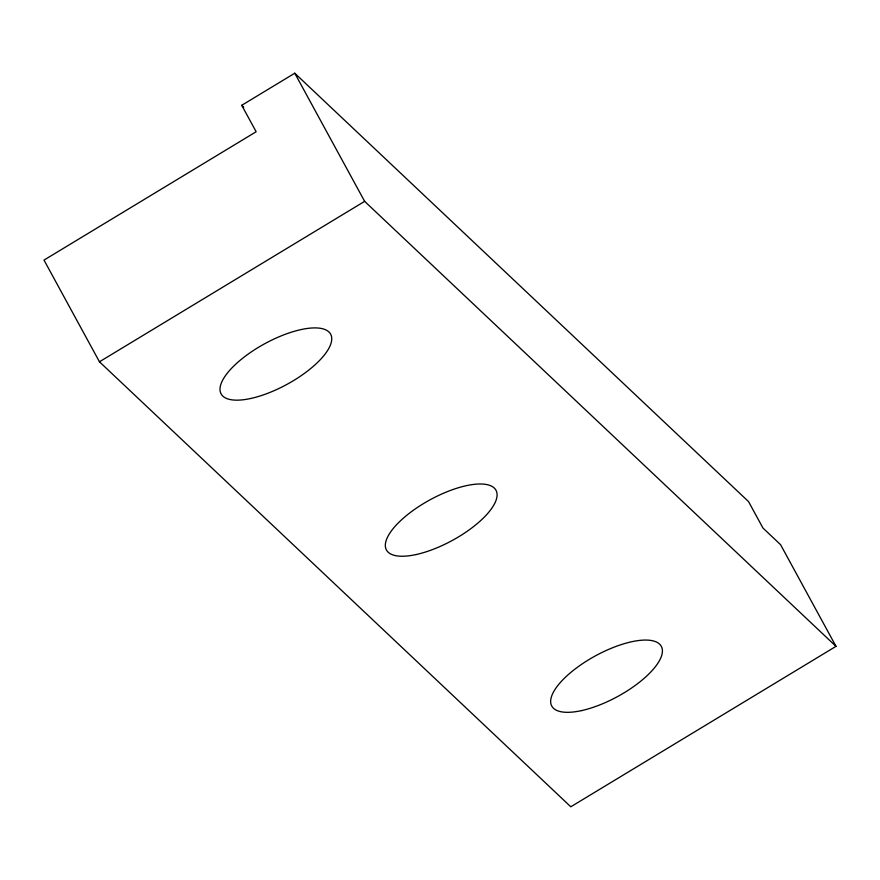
<?xml version="1.0" encoding="UTF-8"?>
<svg xmlns="http://www.w3.org/2000/svg" width="880" height="880" viewBox="0 0 880 880"><rect width="100%" height="100%" fill="white"/><g stroke="black" fill="none" stroke-linecap="round" stroke-linejoin="round"><path stroke-width="1.32" d="M241.736 105.303L294.767 73.216L748.55 501.6L762.96 528.044L780.549 544.643L836 646.349L570.812 806.784L99.451 361.79L44 260.095L256.146 131.747L241.736 105.303L243.738 107.195M99.451 361.79L364.639 201.355L836 646.349M294.767 73.216L364.639 201.355M250.811 398.464A62.381 23.166 -28.6 0 0 331.661 337.337A62.381 23.166 -28.6 0 0 245.157 356.301A62.381 23.166 -28.6 0 0 250.811 398.464M416.141 554.543A62.381 23.166 -28.6 0 0 496.991 493.416A62.381 23.166 -28.6 0 0 410.487 512.38A62.381 23.166 -28.6 0 0 416.141 554.543M581.471 710.622A62.381 23.166 -28.6 0 0 662.321 649.495A62.381 23.166 -28.6 0 0 575.817 668.459A62.381 23.166 -28.6 0 0 581.471 710.622"/></g></svg>
